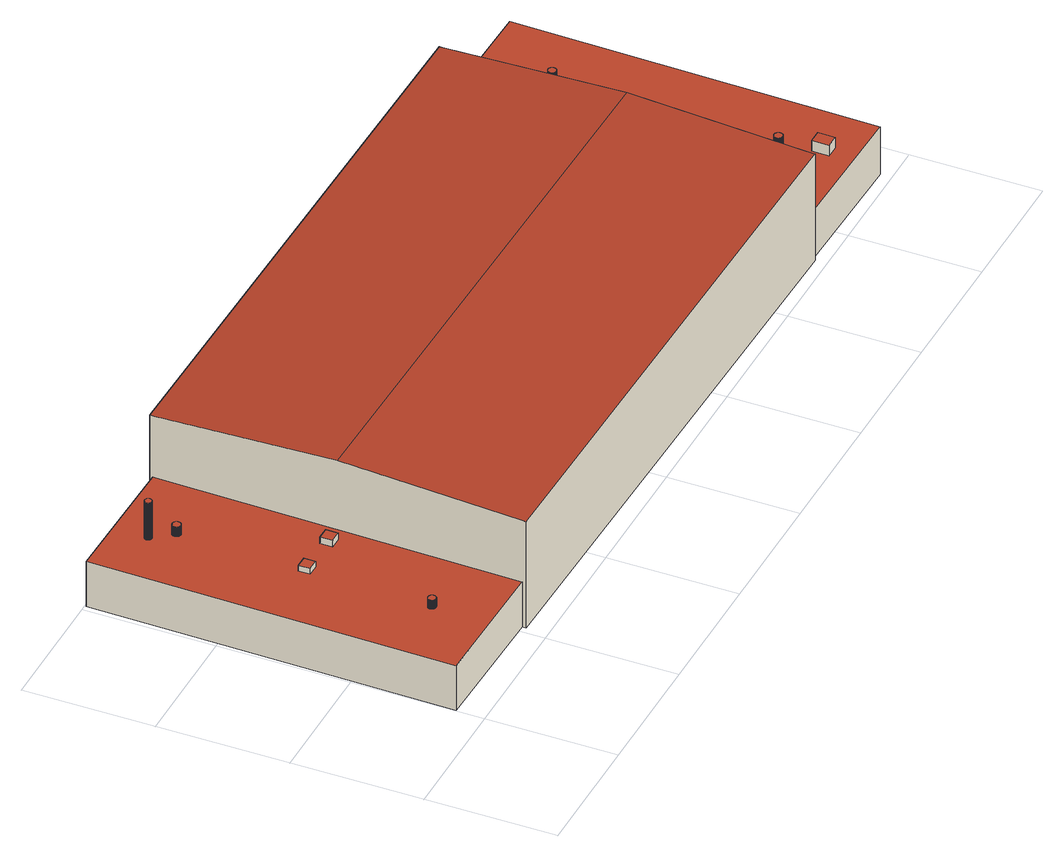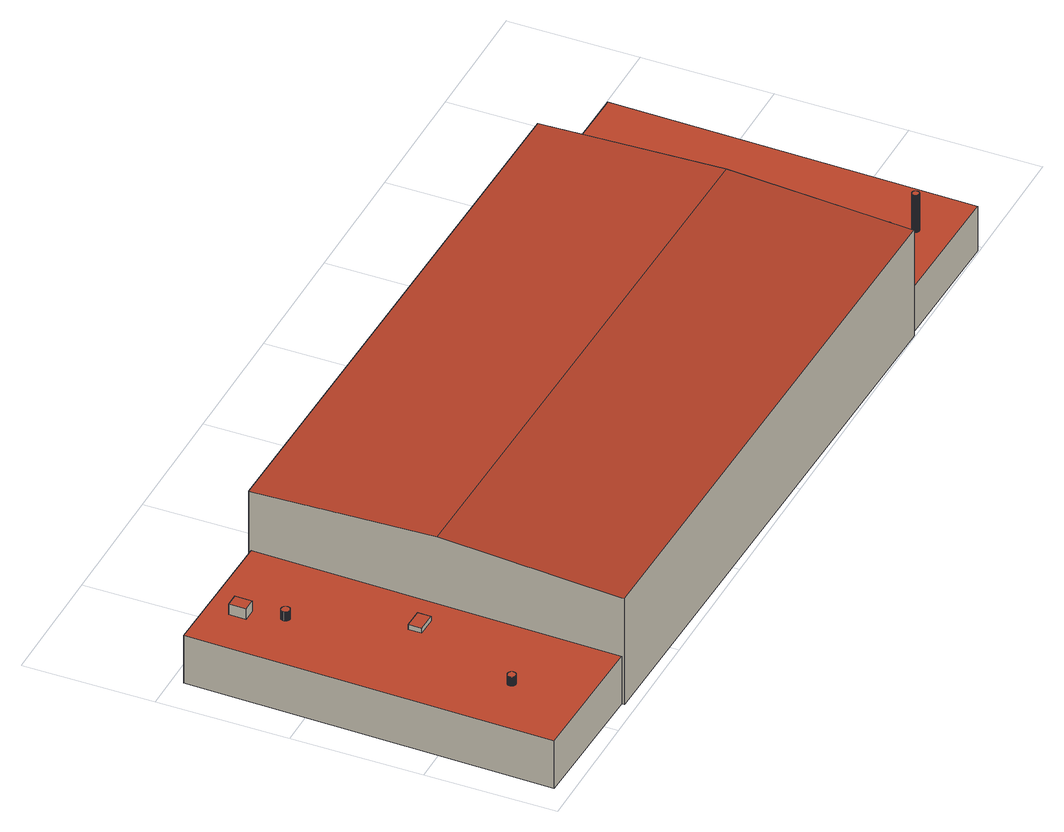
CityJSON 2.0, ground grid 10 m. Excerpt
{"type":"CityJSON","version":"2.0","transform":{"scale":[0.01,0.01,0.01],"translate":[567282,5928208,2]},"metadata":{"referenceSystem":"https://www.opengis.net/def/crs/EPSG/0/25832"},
"CityObjects":{
"building1":{"type":"Building","attributes":{"Grundfläche 2D":"1891.419864","Grundhöhe NN":"2.330"},"children":["building1-1","building1-2","building1-3","building1-4","building1-5","building1-6","building1-7","building1-8","building1-9"],"geometry":[{"type":"Solid","lod":"3","boundaries":[[[[0,1,2,3]],[[4,5,6,7]],[[8,9,10,11,12,13]],[[11,14,15,16,17,12]],[[2,1,18,19]],[[3,2,19,20]],[[0,3,20,21]],[[9,8,22,23]],[[21,24,15,14,11,10,9,23,18,1,0]],[[16,15,24,25]],[[5,26,22,8,13,12,17,16,25,27,6]],[[5,4,28,26]],[[7,6,27,29]],[[4,7,29,28]],[[18,23,22,26,28,29,27,25,24,21,20,19]]]],"semantics":{"surfaces":[{"type":"RoofSurface"},{"type":"WallSurface"},{"type":"GroundSurface"}],"values":[[0,0,0,0,1,1,1,1,1,1,1,1,1,1,2]]}}]},
"building1-1":{"type":"BuildingInstallation","parents":["building1"],"geometry":[{"type":"MultiSurface","lod":"3","boundaries":[[[30,31,32,33,34,35,36,37,38,39,40,41,42,43,44,45,46,47,48,49,50,51,52,53,54,55,56,57,58,59,60,61,62,63,64,65,66,67,68,69,70,71,72,73,74,75,76,77,78,79,80,81,82,83,84,85,86,87,88,89,90,91,92,93,94,95,96,97,98,99,100,101,102,103,104]],[[105,106,32,31]],[[106,107,108,34,33,32]],[[109,110,111,104,103,102]],[[111,112,30,104]],[[112,105,31,30]],[[108,113,35,34]],[[113,114,36,35]],[[114,115,37,36]],[[115,116,38,37]],[[116,117,39,38]],[[117,118,40,39]],[[118,119,41,40]],[[119,120,42,41]],[[120,121,43,42]],[[121,122,44,43]],[[122,123,45,44]],[[123,124,46,45]],[[124,125,126,48,47,46]],[[126,127,49,48]],[[127,128,50,49]],[[128,129,130,52,51,50]],[[130,131,53,52]],[[131,132,54,53]],[[132,133,55,54]],[[133,134,56,55]],[[134,135,57,56]],[[135,136,58,57]],[[136,137,59,58]],[[137,138,139,61,60,59]],[[139,140,62,61]],[[140,141,63,62]],[[141,142,64,63]],[[142,143,65,64]],[[143,144,66,65]],[[144,145,67,66]],[[145,146,68,67]],[[146,147,69,68]],[[147,148,70,69]],[[148,149,71,70]],[[149,150,151,73,72,71]],[[151,152,74,73]],[[152,153,75,74]],[[153,154,76,75]],[[154,155,77,76]],[[155,156,78,77]],[[156,157,158,80,79,78]],[[158,159,160,82,81,80]],[[160,161,83,82]],[[161,162,84,83]],[[162,163,85,84]],[[163,164,86,85]],[[164,165,87,86]],[[165,166,88,87]],[[166,167,168,90,89,88]],[[168,169,91,90]],[[169,170,92,91]],[[170,171,93,92]],[[171,172,94,93]],[[172,173,174,96,95,94]],[[174,175,176,98,97,96]],[[176,177,99,98]],[[177,178,100,99]],[[178,179,101,100]],[[179,109,102,101]]],"semantics":{"surfaces":[{"type":"RoofSurface"},{"type":"WallSurface"}],"values":[0,1,1,1,1,1,1,1,1,1,1,1,1,1,1,1,1,1,1,1,1,1,1,1,1,1,1,1,1,1,1,1,1,1,1,1,1,1,1,1,1,1,1,1,1,1,1,1,1,1,1,1,1,1,1,1,1,1,1,1,1,1,1,1,1]}}]},
"building1-2":{"type":"BuildingInstallation","parents":["building1"],"geometry":[{"type":"MultiSurface","lod":"3","boundaries":[[[180,181,182,183,184,185,186,187,188,189,190,191,192,193,194,195,196,197,198,199,200,201,202,203,204,205,206,207,208,209,210,211,212,213,214,215,216,217,218,219,220,221,222,223,224,225,226,227,228,229,230,231,232,233,234,235,236,237,238,239,240,241,242,243,244,245,246,247,248,249,250,251,252,253]],[[254,255,184,183]],[[255,256,185,184]],[[256,257,258,187,186,185]],[[259,260,252,251]],[[260,261,253,252]],[[261,262,180,253]],[[262,263,181,180]],[[263,264,254,183,182,181]],[[258,265,188,187]],[[265,266,189,188]],[[266,267,190,189]],[[267,268,191,190]],[[268,269,192,191]],[[269,270,193,192]],[[270,271,194,193]],[[271,272,195,194]],[[272,273,196,195]],[[273,274,197,196]],[[274,275,198,197]],[[275,276,199,198]],[[276,277,200,199]],[[277,278,201,200]],[[278,279,280,203,202,201]],[[280,281,204,203]],[[281,282,205,204]],[[282,283,206,205]],[[283,284,207,206]],[[284,285,286,209,208,207]],[[286,287,210,209]],[[287,288,211,210]],[[288,289,212,211]],[[289,290,213,212]],[[290,291,214,213]],[[291,292,215,214]],[[292,293,216,215]],[[293,294,217,216]],[[294,295,218,217]],[[295,296,219,218]],[[296,297,220,219]],[[297,298,221,220]],[[298,299,222,221]],[[299,300,223,222]],[[300,301,302,225,224,223]],[[302,303,226,225]],[[303,304,227,226]],[[304,305,228,227]],[[305,306,229,228]],[[306,307,230,229]],[[307,308,309,232,231,230]],[[309,310,233,232]],[[310,311,312,235,234,233]],[[312,313,236,235]],[[313,314,237,236]],[[314,315,238,237]],[[315,316,239,238]],[[316,317,240,239]],[[317,318,241,240]],[[318,319,242,241]],[[319,320,243,242]],[[320,321,244,243]],[[321,322,245,244]],[[322,323,246,245]],[[323,324,325,248,247,246]],[[325,326,327,250,249,248]],[[327,259,251,250]]],"semantics":{"surfaces":[{"type":"RoofSurface"},{"type":"WallSurface"}],"values":[0,1,1,1,1,1,1,1,1,1,1,1,1,1,1,1,1,1,1,1,1,1,1,1,1,1,1,1,1,1,1,1,1,1,1,1,1,1,1,1,1,1,1,1,1,1,1,1,1,1,1,1,1,1,1,1,1,1,1,1,1,1,1,1,1,1]}}]},
"building1-3":{"type":"BuildingInstallation","parents":["building1"],"geometry":[{"type":"MultiSurface","lod":"3","boundaries":[[[328,329,330,331,332,333,334,335,336,337,338,339,340,341,342,343,344,345,346,347,348,349,350,351,352,353,354,355,356,357,358,359,360,361,362,363,364,365,366,367,368,369,370,371,372,373,374,375,376,377,378,379,380,381,382,383,384,385,386,387,388,389,390,391,392,393,394,395,396,397,398,399,400,401,402,403,404,405,406,407,408,409,410,411,412]],[[413,414,335,334]],[[414,415,416,337,336,335]],[[416,417,418,339,338,337]],[[418,419,340,339]],[[419,420,341,340]],[[420,421,342,341]],[[421,422,343,342]],[[422,423,344,343]],[[423,424,345,344]],[[424,425,346,345]],[[425,426,347,346]],[[426,427,348,347]],[[427,428,349,348]],[[428,429,350,349]],[[430,431,328,412]],[[431,432,329,328]],[[432,433,434,331,330,329]],[[434,435,436,333,332,331]],[[436,413,334,333]],[[429,437,438,352,351,350]],[[438,439,353,352]],[[439,440,354,353]],[[440,441,355,354]],[[441,442,356,355]],[[442,443,357,356]],[[443,444,358,357]],[[444,445,446,360,359,358]],[[446,447,361,360]],[[447,448,362,361]],[[448,449,363,362]],[[449,450,364,363]],[[450,451,365,364]],[[451,452,366,365]],[[452,453,367,366]],[[453,454,368,367]],[[454,455,369,368]],[[455,456,457,371,370,369]],[[457,458,372,371]],[[458,459,373,372]],[[459,460,374,373]],[[460,461,375,374]],[[461,462,376,375]],[[462,463,377,376]],[[463,464,378,377]],[[464,465,466,380,379,378]],[[466,467,381,380]],[[467,468,382,381]],[[468,469,383,382]],[[469,470,384,383]],[[470,471,385,384]],[[471,472,386,385]],[[472,473,387,386]],[[473,474,388,387]],[[474,475,389,388]],[[475,476,390,389]],[[476,477,391,390]],[[477,478,392,391]],[[478,479,393,392]],[[479,480,394,393]],[[480,481,395,394]],[[481,482,396,395]],[[482,483,397,396]],[[483,484,398,397]],[[484,485,399,398]],[[485,486,487,401,400,399]],[[487,488,402,401]],[[488,489,403,402]],[[489,490,404,403]],[[490,491,405,404]],[[491,492,406,405]],[[492,493,407,406]],[[493,494,408,407]],[[494,495,496,410,409,408]],[[496,497,411,410]],[[497,430,412,411]]],"semantics":{"surfaces":[{"type":"RoofSurface"},{"type":"WallSurface"}],"values":[0,1,1,1,1,1,1,1,1,1,1,1,1,1,1,1,1,1,1,1,1,1,1,1,1,1,1,1,1,1,1,1,1,1,1,1,1,1,1,1,1,1,1,1,1,1,1,1,1,1,1,1,1,1,1,1,1,1,1,1,1,1,1,1,1,1,1,1,1,1,1,1,1,1,1,1]}}]},
"building1-4":{"type":"BuildingInstallation","parents":["building1"],"geometry":[{"type":"MultiSurface","lod":"3","boundaries":[[[498,499,500,501]],[[501,500,502,503]],[[498,501,503,504]],[[499,498,504,505]],[[500,499,505,502]]],"semantics":{"surfaces":[{"type":"RoofSurface"},{"type":"WallSurface"}],"values":[0,1,1,1,1]}}]},
"building1-5":{"type":"BuildingInstallation","parents":["building1"],"geometry":[{"type":"MultiSurface","lod":"3","boundaries":[[[506,507,508,509]],[[509,508,510,511]],[[506,509,511,512]],[[507,506,512,513]],[[508,507,513,510]]],"semantics":{"surfaces":[{"type":"RoofSurface"},{"type":"WallSurface"}],"values":[0,1,1,1,1]}}]},
"building1-6":{"type":"BuildingInstallation","parents":["building1"],"geometry":[{"type":"MultiSurface","lod":"3","boundaries":[[[514,515,516,517,518,519,520,521,522,523,524,525,526,527,528,529,530,531,532,533,534,535,536,537,538,539,540,541,542,543,544,545,546,547,548,549,550,551,552,553,554,555,556,557,558,559,560,561,562,563,564,565,566,567,568,569,570,571,572,573,574,575,576,577,578,579,580,581,582,583,584,585,586,587,588,589,590,591,592,593,594,595,596,597,598,599,600]],[[601,602,519,518]],[[602,603,520,519]],[[603,604,521,520]],[[604,605,522,521]],[[605,606,523,522]],[[607,608,514,600]],[[608,609,515,514]],[[609,610,516,515]],[[610,611,517,516]],[[611,601,518,517]],[[606,612,524,523]],[[612,613,525,524]],[[613,614,526,525]],[[614,615,527,526]],[[615,616,528,527]],[[616,617,529,528]],[[617,618,530,529]],[[618,619,531,530]],[[619,620,532,531]],[[620,621,533,532]],[[621,622,534,533]],[[622,623,535,534]],[[623,624,536,535]],[[624,625,626,538,537,536]],[[626,627,539,538]],[[627,628,540,539]],[[628,629,541,540]],[[629,630,542,541]],[[630,631,632,544,543,542]],[[632,633,545,544]],[[633,634,546,545]],[[634,635,547,546]],[[635,636,548,547]],[[636,637,549,548]],[[637,638,550,549]],[[638,639,640,552,551,550]],[[640,641,553,552]],[[641,642,554,553]],[[642,643,644,556,555,554]],[[644,645,557,556]],[[645,646,558,557]],[[646,647,559,558]],[[647,648,560,559]],[[648,649,561,560]],[[649,650,562,561]],[[650,651,563,562]],[[651,652,564,563]],[[652,653,565,564]],[[653,654,655,567,566,565]],[[655,656,657,569,568,567]],[[657,658,659,571,570,569]],[[659,660,661,573,572,571]],[[661,662,574,573]],[[662,663,575,574]],[[663,664,576,575]],[[664,665,577,576]],[[665,666,578,577]],[[666,667,579,578]],[[667,668,669,581,580,579]],[[669,670,582,581]],[[670,671,583,582]],[[671,672,673,585,584,583]],[[673,674,675,587,586,585]],[[675,676,588,587]],[[676,677,589,588]],[[677,678,590,589]],[[678,679,591,590]],[[679,680,592,591]],[[680,681,593,592]],[[681,682,594,593]],[[682,683,684,596,595,594]],[[684,685,597,596]],[[685,686,598,597]],[[686,687,607,600,599,598]]],"semantics":{"surfaces":[{"type":"RoofSurface"},{"type":"WallSurface"}],"values":[0,1,1,1,1,1,1,1,1,1,1,1,1,1,1,1,1,1,1,1,1,1,1,1,1,1,1,1,1,1,1,1,1,1,1,1,1,1,1,1,1,1,1,1,1,1,1,1,1,1,1,1,1,1,1,1,1,1,1,1,1,1,1,1,1,1,1,1,1,1,1,1,1,1,1]}}]},
"building1-7":{"type":"BuildingInstallation","parents":["building1"],"geometry":[{"type":"MultiSurface","lod":"3","boundaries":[[[688,689,690,691]],[[691,690,692,693]],[[688,691,693,694]],[[689,688,694,695]],[[690,689,695,692]]],"semantics":{"surfaces":[{"type":"RoofSurface"},{"type":"WallSurface"}],"values":[0,1,1,1,1]}}]},
"building1-8":{"type":"BuildingInstallation","parents":["building1"],"geometry":[{"type":"MultiSurface","lod":"3","boundaries":[[[696,697,698,699]],[[699,698,700,701]],[[696,699,701,702]],[[697,696,702,703]],[[698,697,703,700]]],"semantics":{"surfaces":[{"type":"RoofSurface"},{"type":"WallSurface"}],"values":[0,1,1,1,1]}}]},
"building1-9":{"type":"BuildingInstallation","parents":["building1"],"geometry":[{"type":"MultiSurface","lod":"3","boundaries":[[[704,705,706,707,708,709,710,711,712,713,714,715,716,717,718,719,720,721,722,723,724,725,726,727,728,729,730,731,732,733,734,735,736,737,738,739,740,741,742,743,744,745,746,747,748,749,750,751,752,753,754,755,756,757,758,759,760,761,762,763,764,765,766,767,768,769,770,771,772,773,774,775,776,777,778,779,780,781,782,783,784,785,786,787,788,789,790]],[[709,708,791,792]],[[710,709,792,793]],[[711,710,793,794]],[[712,711,794,795]],[[713,712,795,796]],[[797,715,714,713,796,798]],[[716,715,797,799]],[[717,716,799,800]],[[718,717,800,801]],[[719,718,801,802]],[[720,719,802,803]],[[721,720,803,804]],[[722,721,804,805]],[[723,722,805,806]],[[807,790,789,788,808,809]],[[704,790,807,810]],[[705,704,810,811]],[[812,707,706,705,811,813]],[[708,707,812,791]],[[724,723,806,814]],[[815,726,725,724,814,816]],[[817,728,727,726,815,818]],[[819,730,729,728,817,820]],[[731,730,819,821]],[[732,731,821,822]],[[733,732,822,823]],[[734,733,823,824]],[[735,734,824,825]],[[736,735,825,826]],[[737,736,826,827]],[[738,737,827,828]],[[739,738,828,829]],[[740,739,829,830]],[[741,740,830,831]],[[742,741,831,832]],[[743,742,832,833]],[[744,743,833,834]],[[835,746,745,744,834,836]],[[747,746,835,837]],[[748,747,837,838]],[[749,748,838,839]],[[750,749,839,840]],[[751,750,840,841]],[[842,753,752,751,841,843]],[[754,753,842,844]],[[755,754,844,845]],[[756,755,845,846]],[[757,756,846,847]],[[758,757,847,848]],[[759,758,848,849]],[[760,759,849,850]],[[851,762,761,760,850,852]],[[853,764,763,762,851,854]],[[765,764,853,855]],[[766,765,855,856]],[[767,766,856,857]],[[768,767,857,858]],[[769,768,858,859]],[[770,769,859,860]],[[771,770,860,861]],[[772,771,861,862]],[[773,772,862,863]],[[864,775,774,773,863,865]],[[776,775,864,866]],[[777,776,866,867]],[[778,777,867,868]],[[779,778,868,869]],[[780,779,869,870]],[[781,780,870,871]],[[782,781,871,872]],[[873,784,783,782,872,874]],[[875,786,785,784,873,876]],[[787,786,875,877]],[[788,787,877,808]]],"semantics":{"surfaces":[{"type":"RoofSurface"},{"type":"WallSurface"}],"values":[0,1,1,1,1,1,1,1,1,1,1,1,1,1,1,1,1,1,1,1,1,1,1,1,1,1,1,1,1,1,1,1,1,1,1,1,1,1,1,1,1,1,1,1,1,1,1,1,1,1,1,1,1,1,1,1,1,1,1,1,1,1,1,1,1,1,1,1,1,1,1,1,1,1,1]}}]}
},
"vertices":[
[1058,195,413],[1106,2972,413],[50,2991,413],[9,215,413],[6777,2872,436],[5714,2896,436],[5658,108,436],[6725,85,436],[5714,2916,934],[1106,2993,934],[1106,2972,934],[1082,1586,1001],[5686,1506,1001],[5714,2896,934],[1058,195,935],[1058,166,934],[5657,88,934],[5658,108,934],[1106,2972,33],[50,2991,33],[9,215,33],[1058,195,33],[5714,2916,33],[1106,2993,33],[1058,166,33],[5657,88,33],[5714,2896,33],[5658,108,33],[6777,2872,33],[6725,85,33],
[558,670,487],[556,671,487],[549,670,487],[547,670,487],[545,669,487],[544,669,487],[542,668,487],[540,667,487],[538,666,487],[536,665,487],[535,663,487],[533,661,487],[532,660,487],[529,657,487],[527,653,487],[526,651,487],[525,649,487],[525,647,487],[525,645,487],[524,642,487],[524,641,487],[524,638,487],[524,637,487],[525,635,487],[525,633,487],[527,629,487],[528,626,487],[529,624,487],[532,621,487],[534,618,487],[536,617,487],[537,616,487],[539,615,487],[541,613,487],[543,613,487],[545,612,487],[547,611,487],[549,611,487],[553,610,487],[558,610,487],[559,611,487],[562,611,487],[564,612,487],[566,612,487],[568,613,487],[570,614,487],[573,616,487],[574,617,487],[576,619,487],[579,622,487],[580,624,487],[581,627,487],[583,630,487],[584,633,487],[584,634,487],[584,636,487],[585,638,487],[585,640,487],[585,642,487],[584,644,487],[584,646,487],[584,649,487],[583,650,487],[581,654,487],[579,658,487],[578,659,487],[576,662,487],[575,663,487],[573,664,487],[571,666,487],[570,667,487],[568,668,487],[566,668,487],[565,669,487],[563,670,487],[556,671,413],[549,670,413],[547,670,413],[545,669,413],[566,668,413],[565,669,413],[563,670,413],[558,670,413],[544,669,413],[542,668,413],[540,667,413],[538,666,413],[536,665,413],[535,663,413],[533,661,413],[532,660,413],[529,657,413],[527,653,413],[526,651,413],[525,649,413],[525,647,413],[525,645,413],[524,642,413],[524,641,413],[524,638,413],[524,637,413],[525,635,413],[525,633,413],[527,629,413],[528,626,413],[529,624,413],[532,621,413],[534,618,413],[536,617,413],[537,616,413],[539,615,413],[541,613,413],[543,613,413],[545,612,413],[547,611,413],[549,611,413],[553,610,413],[558,610,413],[559,611,413],[562,611,413],[564,612,413],[566,612,413],[568,613,413],[570,614,413],[573,616,413],[574,617,413],[576,619,413],[579,622,413],[580,624,413],[581,627,413],[583,630,413],[584,633,413],[584,634,413],[584,636,413],[585,638,413],[585,640,413],[585,642,413],[584,644,413],[584,646,413],[584,649,413],[583,650,413],[581,654,413],[579,658,413],[578,659,413],[576,662,413],[575,663,413],[573,664,413],[571,666,413],[570,667,413],[568,668,413],
[475,2743,726],[473,2744,726],[469,2744,726],[467,2744,726],[464,2743,726],[461,2743,726],[459,2742,726],[458,2741,726],[456,2741,726],[455,2740,726],[453,2739,726],[452,2737,726],[450,2736,726],[449,2735,726],[447,2733,726],[447,2732,726],[445,2728,726],[443,2725,726],[443,2723,726],[443,2721,726],[442,2719,726],[442,2717,726],[442,2715,726],[443,2714,726],[443,2712,726],[443,2710,726],[444,2709,726],[444,2707,726],[446,2704,726],[447,2702,726],[449,2700,726],[451,2697,726],[453,2696,726],[454,2695,726],[455,2694,726],[457,2693,726],[458,2693,726],[460,2692,726],[462,2691,726],[464,2691,726],[466,2691,726],[468,2690,726],[471,2690,726],[475,2691,726],[477,2692,726],[479,2692,726],[482,2694,726],[484,2695,726],[485,2696,726],[487,2697,726],[488,2698,726],[489,2699,726],[490,2701,726],[493,2706,726],[494,2708,726],[495,2712,726],[496,2713,726],[496,2715,726],[496,2718,726],[496,2720,726],[495,2722,726],[495,2724,726],[494,2726,726],[494,2728,726],[493,2729,726],[491,2733,726],[489,2736,726],[487,2737,726],[486,2738,726],[484,2739,726],[483,2740,726],[479,2742,726],[478,2742,726],[476,2743,726],[467,2744,413],[464,2743,413],[461,2743,413],[459,2742,413],[458,2741,413],[479,2742,413],[478,2742,413],[476,2743,413],[475,2743,413],[473,2744,413],[469,2744,413],[456,2741,413],[455,2740,413],[453,2739,413],[452,2737,413],[450,2736,413],[449,2735,413],[447,2733,413],[447,2732,413],[445,2728,413],[443,2725,413],[443,2723,413],[443,2721,413],[442,2719,413],[442,2717,413],[442,2715,413],[443,2714,413],[443,2712,413],[443,2710,413],[444,2709,413],[444,2707,413],[446,2704,413],[447,2702,413],[449,2700,413],[451,2697,413],[453,2696,413],[454,2695,413],[455,2694,413],[457,2693,413],[458,2693,413],[460,2692,413],[462,2691,413],[464,2691,413],[466,2691,413],[468,2690,413],[471,2690,413],[475,2691,413],[477,2692,413],[479,2692,413],[482,2694,413],[484,2695,413],[485,2696,413],[487,2697,413],[488,2698,413],[489,2699,413],[490,2701,413],[493,2706,413],[494,2708,413],[495,2712,413],[496,2713,413],[496,2715,413],[496,2718,413],[496,2720,413],[495,2722,413],[495,2724,413],[494,2726,413],[494,2728,413],[493,2729,413],[491,2733,413],[489,2736,413],[487,2737,413],[486,2738,413],[484,2739,413],[483,2740,413],
[602,2531,493],[603,2531,493],[605,2532,493],[607,2533,493],[608,2534,493],[610,2536,493],[612,2538,493],[615,2541,493],[616,2543,493],[617,2544,493],[618,2546,493],[619,2548,493],[619,2549,493],[620,2551,493],[620,2553,493],[621,2556,493],[621,2558,493],[621,2560,493],[621,2563,493],[621,2565,493],[620,2568,493],[619,2569,493],[618,2574,493],[617,2575,493],[616,2578,493],[614,2579,493],[613,2581,493],[611,2583,493],[610,2584,493],[608,2586,493],[606,2587,493],[605,2588,493],[603,2589,493],[599,2590,493],[596,2591,493],[593,2592,493],[590,2592,493],[589,2592,493],[587,2592,493],[585,2592,493],[583,2591,493],[581,2591,493],[579,2590,493],[577,2589,493],[575,2588,493],[573,2587,493],[570,2586,493],[569,2585,493],[566,2582,493],[565,2581,493],[563,2578,493],[562,2576,493],[560,2574,493],[559,2572,493],[559,2570,493],[558,2567,493],[557,2566,493],[557,2563,493],[557,2562,493],[557,2560,493],[557,2558,493],[557,2557,493],[558,2554,493],[558,2550,493],[560,2547,493],[561,2545,493],[561,2544,493],[564,2540,493],[565,2539,493],[566,2537,493],[568,2536,493],[570,2534,493],[571,2533,493],[573,2532,493],[576,2531,493],[578,2530,493],[581,2529,493],[582,2529,493],[583,2529,493],[586,2528,493],[591,2528,493],[593,2528,493],[595,2529,493],[598,2529,493],[600,2530,493],[612,2538,413],[615,2541,413],[616,2543,413],[617,2544,413],[618,2546,413],[619,2548,413],[619,2549,413],[620,2551,413],[620,2553,413],[621,2556,413],[621,2558,413],[621,2560,413],[621,2563,413],[621,2565,413],[620,2568,413],[619,2569,413],[618,2574,413],[600,2530,413],[602,2531,413],[603,2531,413],[605,2532,413],[607,2533,413],[608,2534,413],[610,2536,413],[617,2575,413],[616,2578,413],[614,2579,413],[613,2581,413],[611,2583,413],[610,2584,413],[608,2586,413],[606,2587,413],[605,2588,413],[603,2589,413],[599,2590,413],[596,2591,413],[593,2592,413],[590,2592,413],[589,2592,413],[587,2592,413],[585,2592,413],[583,2591,413],[581,2591,413],[579,2590,413],[577,2589,413],[575,2588,413],[573,2587,413],[570,2586,413],[569,2585,413],[566,2582,413],[565,2581,413],[563,2578,413],[562,2576,413],[560,2574,413],[559,2572,413],[559,2570,413],[558,2567,413],[557,2566,413],[557,2563,413],[557,2562,413],[557,2560,413],[557,2558,413],[557,2557,413],[558,2554,413],[558,2550,413],[560,2547,413],[561,2545,413],[561,2544,413],[564,2540,413],[565,2539,413],[566,2537,413],[568,2536,413],[570,2534,413],[571,2533,413],[573,2532,413],[576,2531,413],[578,2530,413],[581,2529,413],[582,2529,413],[583,2529,413],[586,2528,413],[591,2528,413],[593,2528,413],[595,2529,413],[598,2529,413],
[635,1543,461],[636,1632,461],[548,1633,461],[547,1544,461],[548,1633,413],[547,1544,413],[635,1543,413],[636,1632,413],
[892,1628,466],[891,1533,466],[984,1532,466],[985,1627,466],[984,1532,413],[985,1627,413],[892,1628,413],[891,1533,413],
[6269,668,511],[6267,668,511],[6266,668,511],[6263,669,511],[6259,669,511],[6256,669,511],[6253,668,511],[6252,668,511],[6250,668,511],[6248,667,511],[6246,666,511],[6244,665,511],[6243,664,511],[6240,663,511],[6239,662,511],[6237,660,511],[6235,658,511],[6234,657,511],[6232,654,511],[6231,653,511],[6229,648,511],[6228,646,511],[6228,644,511],[6227,642,511],[6227,639,511],[6227,637,511],[6227,635,511],[6227,633,511],[6227,630,511],[6228,629,511],[6228,627,511],[6229,626,511],[6230,623,511],[6231,620,511],[6233,617,511],[6235,614,511],[6236,614,511],[6237,612,511],[6239,611,511],[6240,610,511],[6242,608,511],[6244,607,511],[6246,606,511],[6248,605,511],[6251,605,511],[6255,604,511],[6259,603,511],[6260,603,511],[6261,603,511],[6265,604,511],[6266,604,511],[6269,605,511],[6271,605,511],[6273,606,511],[6276,608,511],[6277,608,511],[6279,610,511],[6281,611,511],[6282,612,511],[6284,614,511],[6284,615,511],[6286,617,511],[6288,620,511],[6290,623,511],[6291,626,511],[6291,627,511],[6292,629,511],[6292,631,511],[6292,633,511],[6293,635,511],[6293,637,511],[6292,640,511],[6292,642,511],[6292,644,511],[6291,647,511],[6290,649,511],[6289,652,511],[6288,653,511],[6285,657,511],[6284,658,511],[6282,660,511],[6280,662,511],[6279,663,511],[6277,664,511],[6275,665,511],[6273,666,511],[6271,667,511],[6259,669,436],[6256,669,436],[6253,668,436],[6252,668,436],[6250,668,436],[6248,667,436],[6271,667,436],[6269,668,436],[6267,668,436],[6266,668,436],[6263,669,436],[6246,666,436],[6244,665,436],[6243,664,436],[6240,663,436],[6239,662,436],[6237,660,436],[6235,658,436],[6234,657,436],[6232,654,436],[6231,653,436],[6229,648,436],[6228,646,436],[6228,644,436],[6227,642,436],[6227,639,436],[6227,637,436],[6227,635,436],[6227,633,436],[6227,630,436],[6228,629,436],[6228,627,436],[6229,626,436],[6230,623,436],[6231,620,436],[6233,617,436],[6235,614,436],[6236,614,436],[6237,612,436],[6239,611,436],[6240,610,436],[6242,608,436],[6244,607,436],[6246,606,436],[6248,605,436],[6251,605,436],[6255,604,436],[6259,603,436],[6260,603,436],[6261,603,436],[6265,604,436],[6266,604,436],[6269,605,436],[6271,605,436],[6273,606,436],[6276,608,436],[6277,608,436],[6279,610,436],[6281,611,436],[6282,612,436],[6284,614,436],[6284,615,436],[6286,617,436],[6288,620,436],[6290,623,436],[6291,626,436],[6291,627,436],[6292,629,436],[6292,631,436],[6292,633,436],[6293,635,436],[6293,637,436],[6292,640,436],[6292,642,436],[6292,644,436],[6291,647,436],[6290,649,436],[6289,652,436],[6288,653,436],[6285,657,436],[6284,658,436],[6282,660,436],[6280,662,436],[6279,663,436],[6277,664,436],[6275,665,436],[6273,666,436],
[6285,399,526],[6283,269,526],[6382,267,526],[6384,398,526],[6382,267,436],[6384,398,436],[6285,399,436],[6283,269,436],
[5883,1552,476],[5882,1449,476],[6032,1446,476],[6034,1549,476],[6032,1446,436],[6034,1549,436],[5883,1552,436],[5882,1449,436],
[6306,2371,511],[6304,2371,511],[6303,2371,511],[6300,2371,511],[6296,2371,511],[6293,2371,511],[6290,2370,511],[6289,2370,511],[6287,2369,511],[6286,2368,511],[6284,2367,511],[6282,2366,511],[6281,2365,511],[6279,2364,511],[6277,2362,511],[6275,2361,511],[6274,2358,511],[6273,2357,511],[6271,2354,511],[6270,2353,511],[6269,2349,511],[6268,2347,511],[6268,2345,511],[6267,2342,511],[6267,2340,511],[6267,2338,511],[6267,2336,511],[6268,2333,511],[6268,2332,511],[6269,2330,511],[6269,2328,511],[6270,2327,511],[6271,2325,511],[6273,2321,511],[6275,2319,511],[6277,2317,511],[6278,2316,511],[6279,2315,511],[6281,2313,511],[6282,2312,511],[6284,2311,511],[6286,2311,511],[6288,2309,511],[6290,2309,511],[6293,2308,511],[6295,2308,511],[6297,2308,511],[6301,2308,511],[6302,2308,511],[6303,2308,511],[6306,2308,511],[6308,2309,511],[6310,2310,511],[6312,2311,511],[6314,2312,511],[6317,2313,511],[6318,2314,511],[6320,2316,511],[6321,2317,511],[6322,2318,511],[6324,2320,511],[6326,2323,511],[6328,2326,511],[6329,2329,511],[6330,2332,511],[6330,2333,511],[6330,2335,511],[6331,2337,511],[6331,2338,511],[6331,2341,511],[6331,2343,511],[6330,2345,511],[6330,2347,511],[6329,2349,511],[6328,2352,511],[6328,2354,511],[6326,2357,511],[6325,2358,511],[6322,2361,511],[6321,2362,511],[6319,2364,511],[6317,2366,511],[6315,2367,511],[6313,2368,511],[6312,2369,511],[6309,2370,511],[6308,2370,511],[6296,2371,436],[6293,2371,436],[6290,2370,436],[6289,2370,436],[6287,2369,436],[6286,2368,436],[6282,2366,436],[6284,2367,436],[6281,2365,436],[6279,2364,436],[6277,2362,436],[6275,2361,436],[6274,2358,436],[6273,2357,436],[6271,2354,436],[6270,2353,436],[6308,2370,436],[6312,2369,436],[6309,2370,436],[6306,2371,436],[6304,2371,436],[6300,2371,436],[6303,2371,436],[6269,2349,436],[6268,2345,436],[6268,2347,436],[6267,2340,436],[6267,2342,436],[6267,2336,436],[6267,2338,436],[6268,2333,436],[6268,2332,436],[6269,2330,436],[6269,2328,436],[6270,2327,436],[6271,2325,436],[6273,2321,436],[6275,2319,436],[6277,2317,436],[6278,2316,436],[6279,2315,436],[6281,2313,436],[6282,2312,436],[6284,2311,436],[6288,2309,436],[6286,2311,436],[6290,2309,436],[6293,2308,436],[6295,2308,436],[6297,2308,436],[6301,2308,436],[6303,2308,436],[6302,2308,436],[6306,2308,436],[6308,2309,436],[6310,2310,436],[6312,2311,436],[6314,2312,436],[6317,2313,436],[6318,2314,436],[6321,2317,436],[6320,2316,436],[6324,2320,436],[6322,2318,436],[6326,2323,436],[6328,2326,436],[6329,2329,436],[6330,2332,436],[6330,2333,436],[6330,2335,436],[6331,2337,436],[6331,2338,436],[6331,2341,436],[6330,2345,436],[6331,2343,436],[6330,2347,436],[6329,2349,436],[6328,2352,436],[6328,2354,436],[6326,2357,436],[6325,2358,436],[6322,2361,436],[6319,2364,436],[6321,2362,436],[6315,2367,436],[6317,2366,436],[6313,2368,436]
]}
